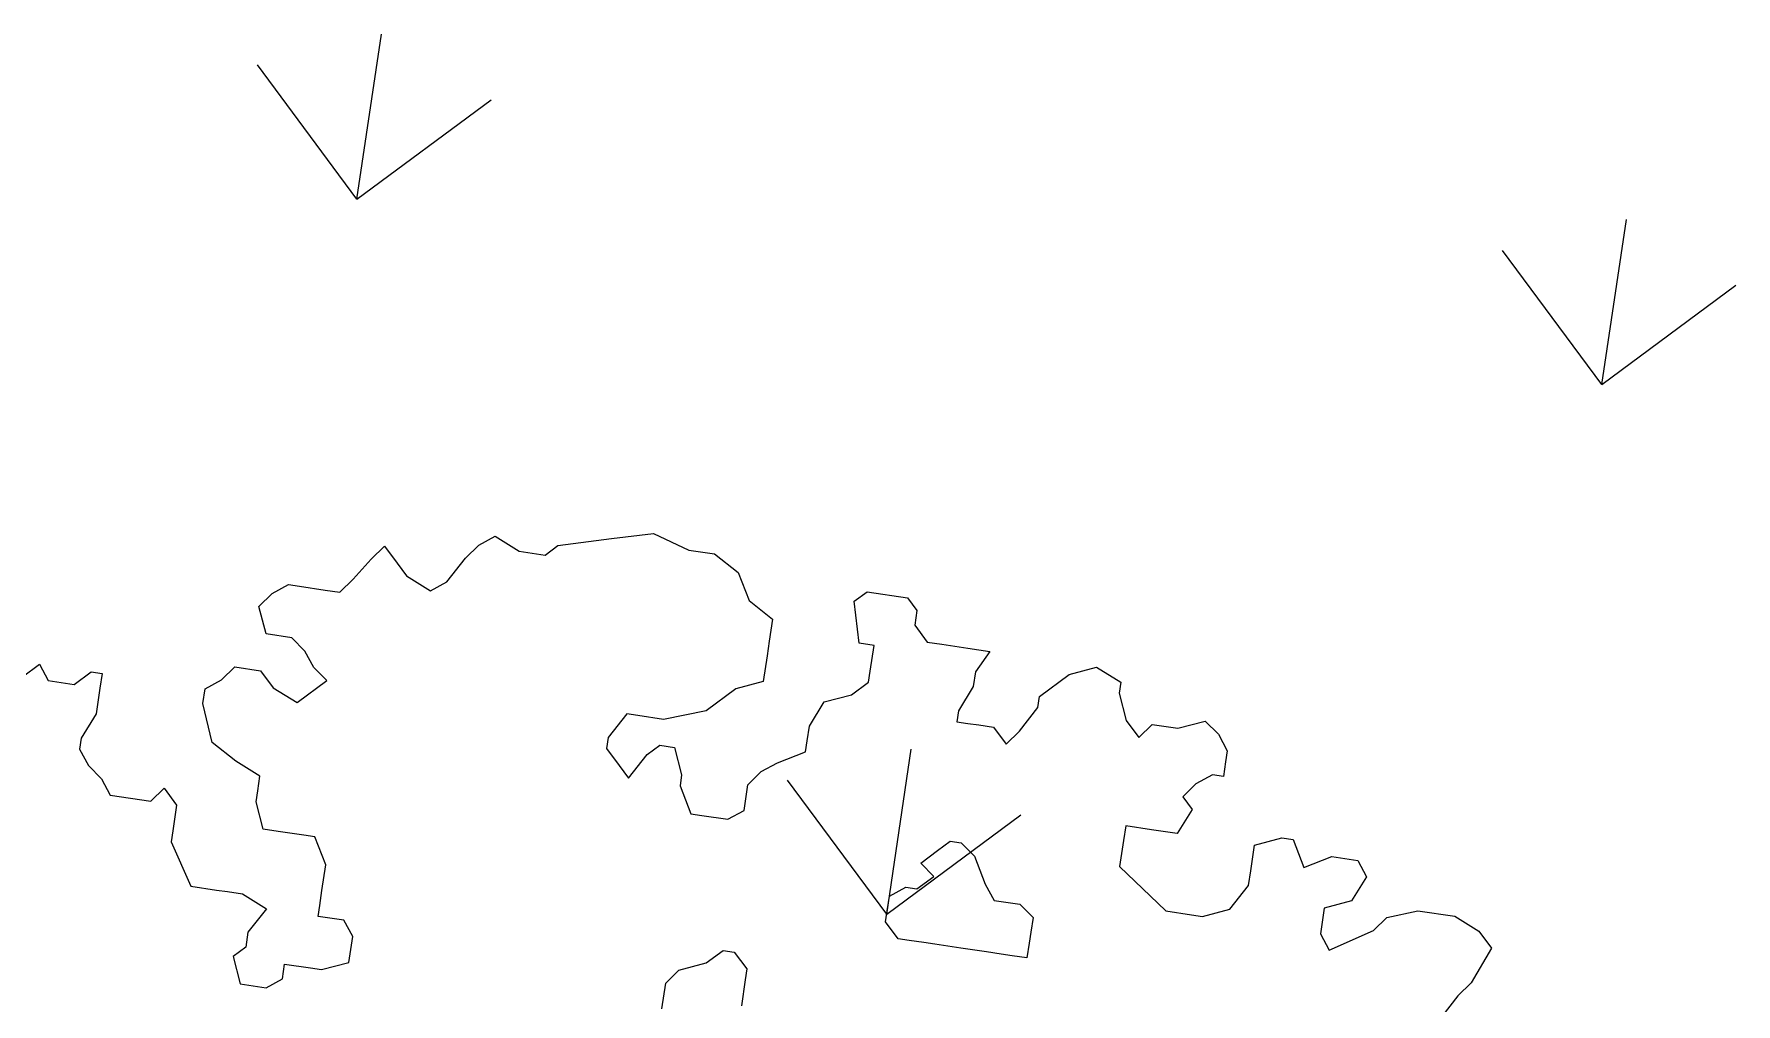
# Model space of a CAD drawing. Header units: millimetres. Extents: x 338 to 506, y 179 to 335.
# Drawn here: x 372.002 to 375.888, y 301.026 to 303.241 of the extents above; entities that cross this region are included whole.
import ezdxf

# ---------------------------------------------------------------- set-up
doc = ezdxf.new("R2010")
doc.units = ezdxf.units.MM
for name, color, linetype in [('ANDEN', 251, 'Continuous'), ('ARBOL-TOP', 3, 'Continuous'), ('MUROS', 32, 'Continuous')]:
    doc.layers.add(name, color=color, linetype=linetype)

# ---------------------------------------------------------------- blocks, each defined once
blk = doc.blocks.new('*X956')
at = {"color": 0}
for p, q in [((116.8128, 130.6383), (117.0822, 130.9077)), ((116.8128, 130.6383), (117.0822, 130.3689)), ((116.8128, 130.6383), (117.1938, 130.6383)), ((115.3759, 129.2014), (115.6453, 129.4709)), ((115.3759, 129.2014), (115.6453, 128.932)), ((115.3759, 129.2014), (115.7569, 129.2014)), ((116.8128, 127.7646), (117.0822, 128.034)), ((116.8128, 127.7646), (117.0822, 127.4952)), ((116.8128, 127.7646), (117.1938, 127.7646))]:
    blk.add_line(p, q, dxfattribs=at)
blk = doc.blocks.new('ARBOLITO')
at = {"linetype": 'ByBlock'}
for points in [[(462.17149, 69.67425), (462.17981, 69.68256), (462.18604, 69.67425), (462.20058, 69.67425), (462.2089, 69.68256), (462.21513, 69.68256), (462.21513, 69.67425), (462.21513, 69.6597), (462.2089, 69.64516), (462.2089, 69.63893), (462.21513, 69.63061), (462.22344, 69.62438), (462.22968, 69.61607), (462.25253, 69.61607), (462.25877, 69.62438), (462.26708, 69.61607), (462.26708, 69.60152), (462.26708, 69.59529), (462.28162, 69.57243), (462.29617, 69.57243), (462.3024, 69.57243), (462.31071, 69.57243), (462.32526, 69.5662), (462.31695, 69.55165), (462.31695, 69.54334), (462.31071, 69.53711), (462.31695, 69.52256), (462.33149, 69.52256), (462.3398, 69.5288), (462.3398, 69.53711), (462.35435, 69.53711), (462.36058, 69.53711), (462.37513, 69.54334), (462.37513, 69.55789), (462.36889, 69.5662), (462.35435, 69.5662), (462.35435, 69.57243), (462.35435, 69.58074), (462.35435, 69.59529), (462.34604, 69.60983), (462.3398, 69.60983), (462.32526, 69.60983), (462.31695, 69.60983), (462.31071, 69.62438), (462.31071, 69.63061), (462.31071, 69.63893), (462.29617, 69.64516), (462.28162, 69.65347), (462.27331, 69.67425), (462.27331, 69.68256), (462.28162, 69.68879), (462.28786, 69.69711), (462.3024, 69.69711), (462.31071, 69.68879), (462.32526, 69.68256), (462.3398, 69.69711), (462.33149, 69.70334), (462.32526, 69.71165), (462.31695, 69.71789), (462.3024, 69.71789), (462.29617, 69.73243), (462.3024, 69.74074), (462.31071, 69.74698), (462.31695, 69.74698), (462.33149, 69.74698), (462.3398, 69.74698), (462.34604, 69.75529), (462.35435, 69.76775), (462.36058, 69.77607), (462.36889, 69.76775), (462.37513, 69.76152), (462.38967, 69.75529), (462.39798, 69.76152), (462.4063, 69.77607), (462.41253, 69.78438), (462.42084, 69.79061), (462.43539, 69.78438), (462.44993, 69.78438), (462.45617, 69.79061), (462.48526, 69.79892), (462.50811, 69.80516), (462.52889, 69.79892), (462.54344, 69.79892), (462.55798, 69.79061), (462.56629, 69.77607), (462.58084, 69.76775), (462.58084, 69.75529), (462.58084, 69.74698), (462.58084, 69.73243), (462.56629, 69.7262), (462.55175, 69.71165), (462.52889, 69.70334), (462.51435, 69.70334), (462.50811, 69.70334), (462.4998, 69.68879), (462.4998, 69.68256), (462.50811, 69.67425), (462.51435, 69.66802), (462.52266, 69.68256), (462.52889, 69.68879), (462.5372, 69.68879), (462.54344, 69.67425), (462.54344, 69.66802), (462.55175, 69.65347), (462.55798, 69.65347), (462.57253, 69.65347), (462.58084, 69.6597), (462.58084, 69.67425), (462.58707, 69.68256), (462.59538, 69.68879), (462.60993, 69.69711), (462.60993, 69.70334), (462.60993, 69.71165), (462.61616, 69.7262), (462.63071, 69.73243), (462.63902, 69.74074), (462.63902, 69.74698), (462.63902, 69.76152), (462.63071, 69.76152), (462.62447, 69.78438), (462.63071, 69.79061), (462.65357, 69.79061), (462.6598, 69.78438), (462.6598, 69.77607), (462.66811, 69.76775), (462.67642, 69.76775), (462.69097, 69.76775), (462.70343, 69.76775), (462.6972, 69.75529), (462.6972, 69.74698), (462.69097, 69.73243), (462.69097, 69.7262), (462.6972, 69.7262), (462.70343, 69.7262), (462.71175, 69.7262), (462.72006, 69.71789), (462.72629, 69.7262), (462.7346, 69.74074), (462.7346, 69.74698), (462.74915, 69.76152), (462.76369, 69.76775), (462.77824, 69.76152), (462.77824, 69.75529), (462.78447, 69.74074), (462.79278, 69.73243), (462.79902, 69.74074), (462.81356, 69.74074), (462.82811, 69.74698), (462.83642, 69.74074), (462.84265, 69.73243), (462.84265, 69.7262), (462.84265, 69.71789), (462.83642, 69.71789), (462.82811, 69.71165), (462.82187, 69.70334), (462.82811, 69.69711), (462.82187, 69.68256), (462.80733, 69.68256), (462.79278, 69.68256), (462.79278, 69.67425), (462.79278, 69.6597), (462.82187, 69.63893), (462.83642, 69.63893), (462.84265, 69.63893), (462.8572, 69.64516), (462.86551, 69.6597), (462.86551, 69.66802), (462.86551, 69.68256), (462.88006, 69.68879), (462.88629, 69.68879), (462.8946, 69.67425), (462.90915, 69.68256), (462.92369, 69.68256), (462.92993, 69.67425), (462.92369, 69.6597), (462.90915, 69.65347), (462.90915, 69.63893), (462.91538, 69.63061), (462.93824, 69.64516), (462.94447, 69.65347), (462.96109, 69.6597), (462.98187, 69.6597), (462.99642, 69.65347), (463.00473, 69.64516), (462.99642, 69.62438), (462.99018, 69.61607), (462.98187, 69.60152)], [(462.17149, 69.67425), (462.17981, 69.68256), (462.18604, 69.67425), (462.20058, 69.67425), (462.2089, 69.68256), (462.21513, 69.68256), (462.21513, 69.67425), (462.21513, 69.6597), (462.2089, 69.64516), (462.2089, 69.63893), (462.21513, 69.63061), (462.22344, 69.62438), (462.22968, 69.61607), (462.25253, 69.61607), (462.25877, 69.62438), (462.26708, 69.61607), (462.26708, 69.60152), (462.26708, 69.59529), (462.28162, 69.57243), (462.29617, 69.57243), (462.3024, 69.57243), (462.31071, 69.57243), (462.32526, 69.5662), (462.31695, 69.55165), (462.31695, 69.54334), (462.31071, 69.53711), (462.31695, 69.52256), (462.33149, 69.52256), (462.3398, 69.5288), (462.3398, 69.53711), (462.35435, 69.53711), (462.36058, 69.53711), (462.37513, 69.54334), (462.37513, 69.55789), (462.36889, 69.5662), (462.35435, 69.5662), (462.35435, 69.57243), (462.35435, 69.58074), (462.35435, 69.59529), (462.34604, 69.60983), (462.3398, 69.60983), (462.32526, 69.60983), (462.31695, 69.60983), (462.31071, 69.62438), (462.31071, 69.63061), (462.31071, 69.63893), (462.29617, 69.64516), (462.28162, 69.65347), (462.27331, 69.67425), (462.27331, 69.68256), (462.28162, 69.68879), (462.28786, 69.69711), (462.3024, 69.69711), (462.31071, 69.68879), (462.32526, 69.68256), (462.3398, 69.69711), (462.33149, 69.70334), (462.32526, 69.71165), (462.31695, 69.71789), (462.3024, 69.71789), (462.29617, 69.73243), (462.3024, 69.74074), (462.31071, 69.74698), (462.31695, 69.74698), (462.33149, 69.74698), (462.3398, 69.74698), (462.34604, 69.75529), (462.35435, 69.76775), (462.36058, 69.77607), (462.36889, 69.76775), (462.37513, 69.76152), (462.38967, 69.75529), (462.39798, 69.76152), (462.4063, 69.77607), (462.41253, 69.78438), (462.42084, 69.79061), (462.43539, 69.78438), (462.44993, 69.78438), (462.45617, 69.79061), (462.48526, 69.79892), (462.50811, 69.80516), (462.52889, 69.79892), (462.54344, 69.79892), (462.55798, 69.79061), (462.56629, 69.77607), (462.58084, 69.76775), (462.58084, 69.75529), (462.58084, 69.74698), (462.58084, 69.73243), (462.56629, 69.7262), (462.55175, 69.71165), (462.52889, 69.70334), (462.51435, 69.70334), (462.50811, 69.70334), (462.4998, 69.68879), (462.4998, 69.68256), (462.50811, 69.67425), (462.51435, 69.66802), (462.52266, 69.68256), (462.52889, 69.68879), (462.5372, 69.68879), (462.54344, 69.67425), (462.54344, 69.66802), (462.55175, 69.65347), (462.55798, 69.65347), (462.57253, 69.65347), (462.58084, 69.6597), (462.58084, 69.67425), (462.58707, 69.68256), (462.59538, 69.68879), (462.60993, 69.69711), (462.60993, 69.70334), (462.60993, 69.71165), (462.61616, 69.7262), (462.63071, 69.73243), (462.63902, 69.74074), (462.63902, 69.74698), (462.63902, 69.76152), (462.63071, 69.76152), (462.62447, 69.78438), (462.63071, 69.79061), (462.65357, 69.79061), (462.6598, 69.78438), (462.6598, 69.77607), (462.66811, 69.76775), (462.67642, 69.76775), (462.69097, 69.76775), (462.70343, 69.76775), (462.6972, 69.75529), (462.6972, 69.74698), (462.69097, 69.73243), (462.69097, 69.7262), (462.6972, 69.7262), (462.70343, 69.7262), (462.71175, 69.7262), (462.72006, 69.71789), (462.72629, 69.7262), (462.7346, 69.74074), (462.7346, 69.74698), (462.74915, 69.76152), (462.76369, 69.76775), (462.77824, 69.76152), (462.77824, 69.75529), (462.78447, 69.74074), (462.79278, 69.73243), (462.79902, 69.74074), (462.81356, 69.74074), (462.82811, 69.74698), (462.83642, 69.74074), (462.84265, 69.73243), (462.84265, 69.7262), (462.84265, 69.71789), (462.83642, 69.71789), (462.82811, 69.71165), (462.82187, 69.70334), (462.82811, 69.69711), (462.82187, 69.68256), (462.80733, 69.68256), (462.79278, 69.68256), (462.79278, 69.67425), (462.79278, 69.6597), (462.82187, 69.63893), (462.83642, 69.63893), (462.84265, 69.63893), (462.8572, 69.64516), (462.86551, 69.6597), (462.86551, 69.66802), (462.86551, 69.68256), (462.88006, 69.68879), (462.88629, 69.68879), (462.8946, 69.67425), (462.90915, 69.68256), (462.92369, 69.68256), (462.92993, 69.67425), (462.92369, 69.6597), (462.90915, 69.65347), (462.90915, 69.63893), (462.91538, 69.63061), (462.93824, 69.64516), (462.94447, 69.65347), (462.96109, 69.6597), (462.98187, 69.6597), (462.99642, 69.65347), (463.00473, 69.64516), (462.99642, 69.62438), (462.99018, 69.61607), (462.98187, 69.60152)], [(462.71175, 69.60152), (462.6972, 69.60152), (462.69097, 69.60152), (462.68266, 69.60152), (462.67642, 69.60152), (462.66811, 69.60983), (462.66811, 69.61607), (462.66811, 69.62438), (462.67642, 69.63061), (462.68266, 69.63061), (462.69097, 69.63893), (462.68266, 69.64516), (462.69097, 69.65347), (462.6972, 69.6597), (462.70343, 69.6597), (462.71175, 69.65347), (462.72006, 69.63893), (462.72629, 69.63061), (462.74084, 69.63061), (462.74915, 69.62438), (462.74915, 69.61607), (462.74915, 69.60983), (462.74915, 69.60152), (462.74084, 69.60152), (462.7346, 69.60152), (462.72629, 69.60152), (462.71175, 69.60152), (462.71175, 69.60152)], [(462.71175, 69.60152), (462.6972, 69.60152), (462.69097, 69.60152), (462.68266, 69.60152), (462.67642, 69.60152), (462.66811, 69.60983), (462.66811, 69.61607), (462.66811, 69.62438), (462.67642, 69.63061), (462.68266, 69.63061), (462.69097, 69.63893), (462.68266, 69.64516), (462.69097, 69.65347), (462.6972, 69.6597), (462.70343, 69.6597), (462.71175, 69.65347), (462.72006, 69.63893), (462.72629, 69.63061), (462.74084, 69.63061), (462.74915, 69.62438), (462.74915, 69.61607), (462.74915, 69.60983), (462.74915, 69.60152), (462.74084, 69.60152), (462.7346, 69.60152), (462.72629, 69.60152), (462.71175, 69.60152)], [(462.55175, 69.54334), (462.55175, 69.55789), (462.55798, 69.5662), (462.57253, 69.57243), (462.58084, 69.58074), (462.58707, 69.58074), (462.59538, 69.57243), (462.59538, 69.5662), (462.59538, 69.55165)], [(462.55175, 69.54334), (462.55175, 69.55789), (462.55798, 69.5662), (462.57253, 69.57243), (462.58084, 69.58074), (462.58707, 69.58074), (462.59538, 69.57243), (462.59538, 69.5662), (462.59538, 69.55165)]]:
    blk.add_lwpolyline(points, dxfattribs=at)
blk = doc.blocks.new('A$C7152A42C')
at = {"layer": 'ANDEN', "color": 251, "linetype": 'Continuous'}
blk.add_blockref('*X956', (0, 0), dxfattribs=at)
at = {"layer": 'ARBOL-TOP', "color": 3, "linetype": 'ByBlock', "xscale": 4.090679926752369, "yscale": 4.090679926752369, "zscale": 4.090679926752369, "rotation": 270}
blk.add_blockref('ARBOLITO', (-169.39351, 2021.82862), dxfattribs=at)

msp = doc.modelspace()

# ---------------------------------------------------------------- block references
at = {"layer": 'MUROS', "color": 32, "rotation": 81.53046525965426}
msp.add_blockref('A$C7152A42C', (484.7482, 168.0844), dxfattribs=at)

doc.saveas('drawing.dxf')
